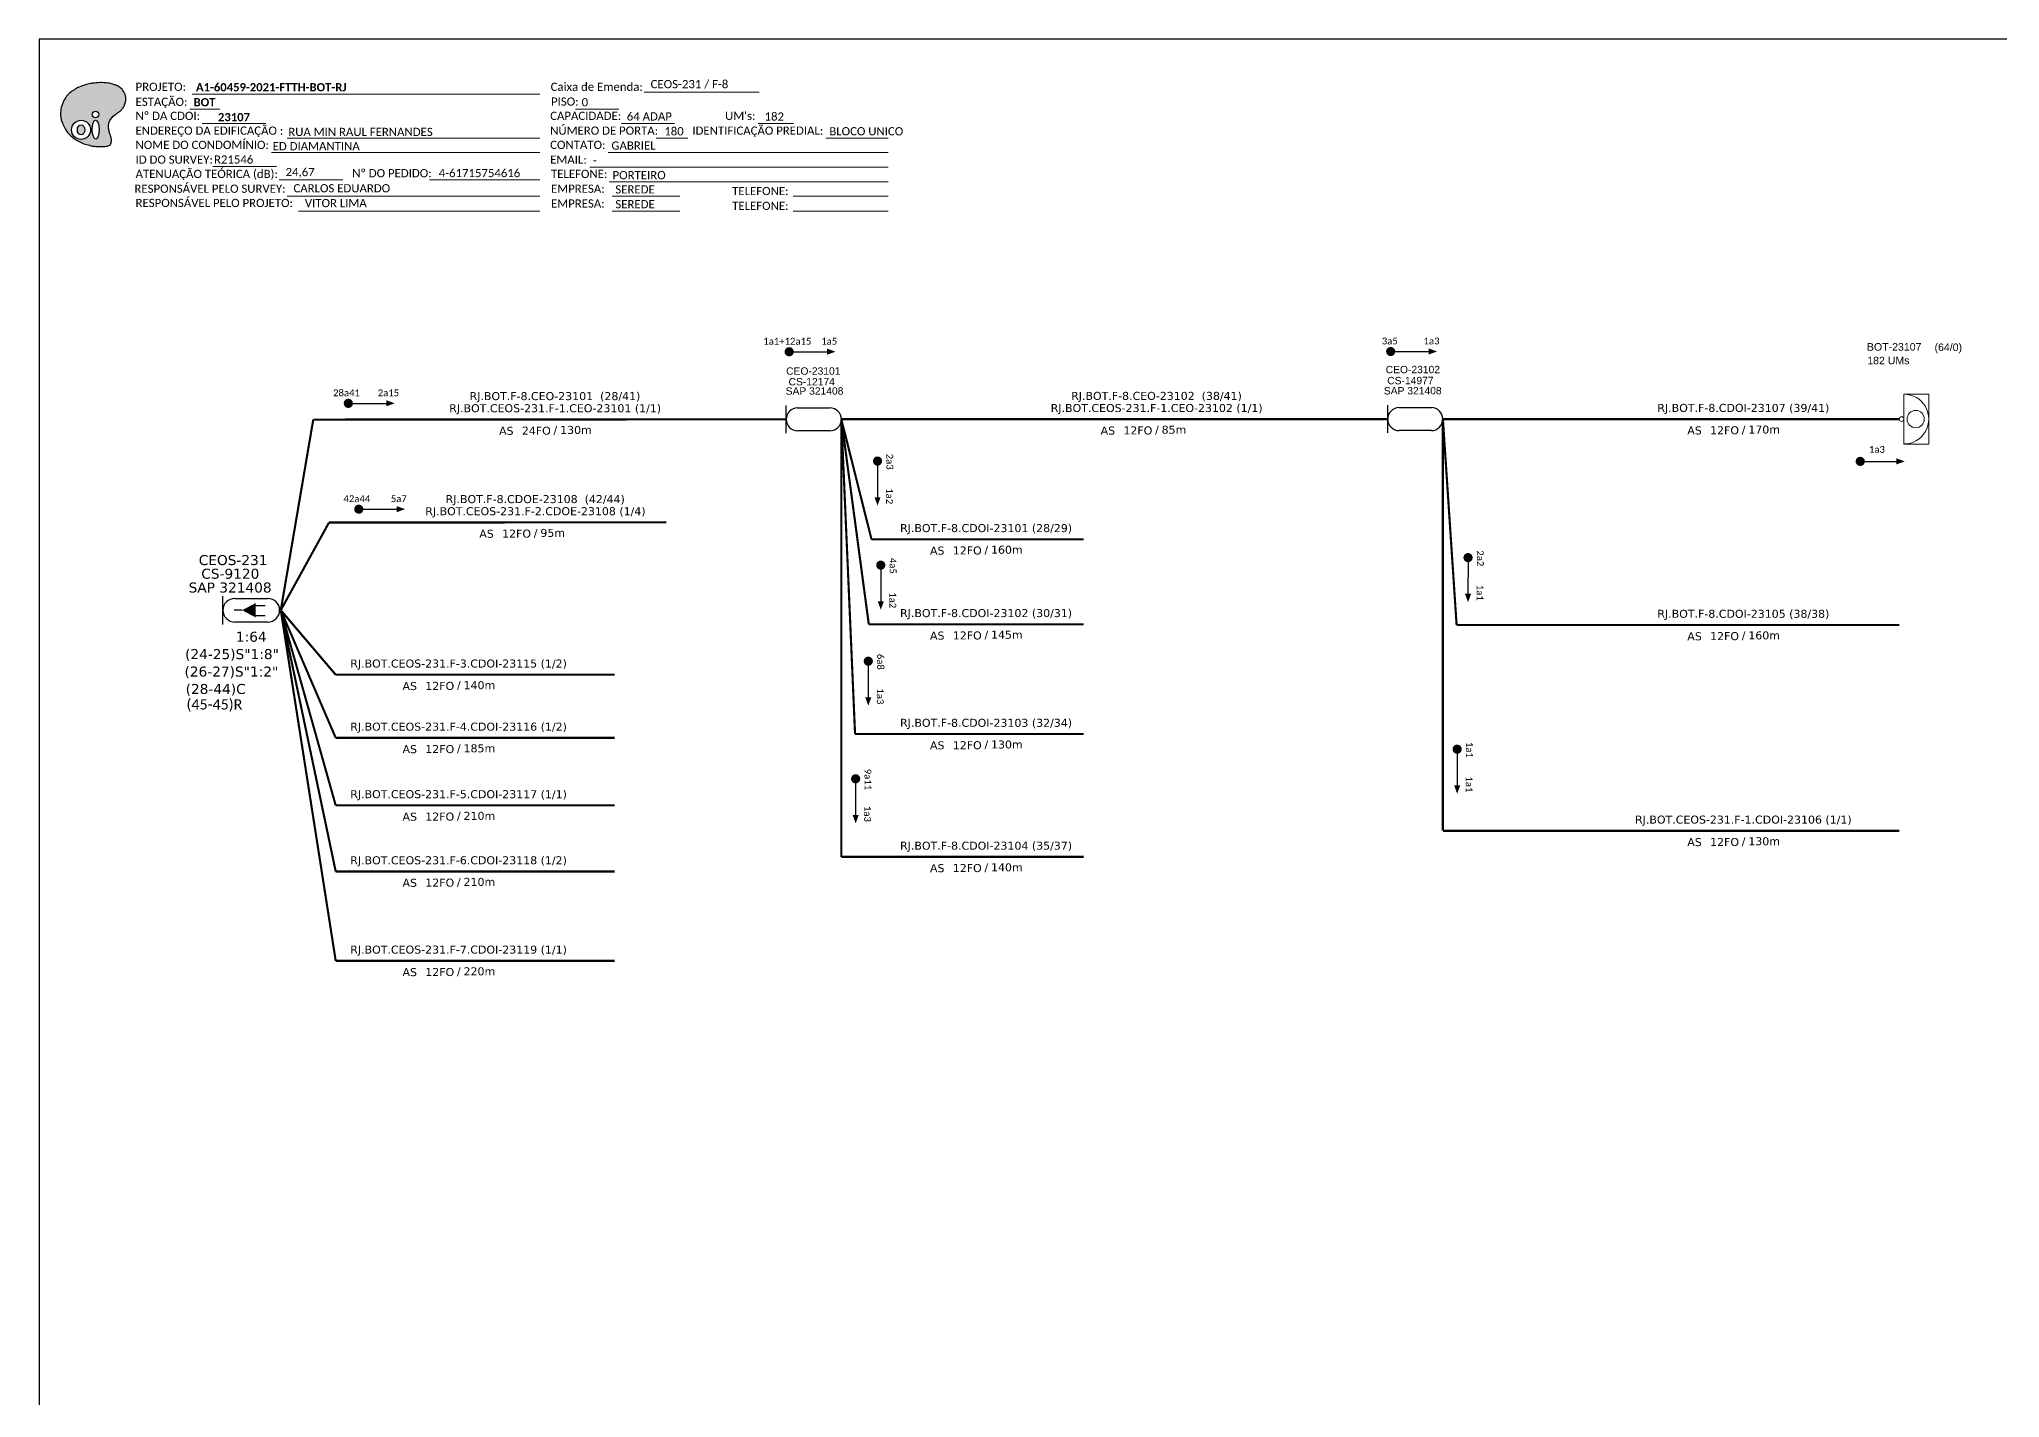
# Model space of a CAD drawing. Extents: x -89 to 1462, y 705 to 1544.
# Drawn here: x -89.3 to 339.3, y 1002 to 1299 of the extents above; entities that cross this region are included whole.
import ezdxf
from ezdxf.enums import TextEntityAlignment as Align

# ---------------------------------------------------------------- set-up
doc = ezdxf.new("R2010")
doc.units = 0
for name, color, linetype, lineweight in [("20.0-LEGENDA DOS CDO'S", 1, 'Continuous', 0), ('20.2-CDO_POSTE', 1, 'Continuous', 5), ('40.1-ETIQUETAS', 1, 'Continuous', 20)]:
    doc.layers.add(name, color=color, linetype=linetype, lineweight=lineweight)
for name, color, linetype in [('20.4-CEOS', 1, 'Continuous'), ('CAP a instalar', 1, 'Continuous'), ('SETA', 7, 'Continuous')]:
    doc.layers.add(name, color=color, linetype=linetype)
doc.styles.add('ARIAL', font='arial.ttf')
doc.styles.add('siredit', font='verdana.ttf')
doc.styles.get("Standard").update_dxf_attribs({"font": 'arial.ttf'})
doc.styles.add('WMF-Calibri0', font='calibri.ttf')
doc.styles.add('WMF-Calibri1', font='calibrib.ttf')
doc.linetypes.add('FENCELINE1', pattern='A,0.25,-0.1,[133,ltypeshp.shx,S=0.1,R=0,X=-0.1,Y=0],-0.1,1', length=1.45)

# ---------------------------------------------------------------- blocks, each defined once
blk = doc.blocks.new('OI')
h = blk.add_hatch(color=40)
edge = h.paths.add_edge_path()
edge.add_spline(control_points=[(4.35, -0.67), (3.92, -0.99), (3.26, -1.5), (2.81, -2.59), (2.9, -3.5), (3.06, -4.27), (3.31, -4.85), (3.37, -5.39), (3.4, -5.88), (3.2, -6.4), (2.54, -6.61), (1.65, -6.63), (0.55, -6.67), (-0.56, -6.42), (-1.61, -6.14), (-2.77, -5.61), (-3.92, -4.77), (-4.89, -3.7), (-5.34, -2.65), (-5.6, -1.94), (-5.85, -0.96), (-5.71, 0.47), (-5.1, 2.02), (-4.14, 3.02), (-3.3, 3.61), (-2.37, 4.16), (-1.36, 4.44), (-0.56, 4.7), (0.79, 4.85), (2.24, 4.97), (3.79, 4.57), (4.67, 4.21), (5.44, 3.65), (5.76, 2.99), (6.03, 2.21), (6.01, 1.46), (5.72, 0.64), (5.31, 0.08), (4.88, -0.38), (4.51, -0.55), (4.35, -0.67)], knot_values=[0, 0, 0, 0, 1.60434, 2.417191, 3.427595, 4.282808, 4.776746, 5.304182, 5.888771, 6.258406, 6.858137, 7.79129, 8.986195, 10.124242, 11.187857, 12.242908, 13.953784, 15.414161, 16.515391, 17.349188, 17.675853, 19.552021, 21.515531, 22.568638, 23.63245, 24.621084, 25.782718, 26.745347, 27.142653, 29.870543, 31.004649, 31.921532, 32.709589, 33.801391, 34.042471, 35.192333, 35.971461, 36.628871, 37.254359, 37.836911, 37.836911, 37.836911, 37.836911], degree=3, periodic=0)
h.paths.add_polyline_path([(1.13, -0.87, -1), (-0.04, -0.87, -1)], flags=16)
edge = h.paths.add_edge_path(flags=16)
edge.add_ellipse((0.56, -3.59), major_axis=(-0.02, 1.71), ratio=0.361305, start_angle=0, end_angle=360)
h.paths.add_polyline_path([(-0.36, -3.62, -1), (-3.8, -3.62, -1)], flags=16)
edge = h.paths.add_edge_path(flags=0)
edge.add_ellipse((-2.08, -3.62), major_axis=(0, 0.885), ratio=0.758294, start_angle=0, end_angle=360)
at = {"color": 40}
for centre, radius in [((-2.08, -3.62), 1.72), ((0.54, -0.87), 0.587)]:
    blk.add_circle(centre, radius, dxfattribs=at)
blk.add_ellipse((-2.08, -3.62), major_axis=(0, 0.885), ratio=0.758294, start_param=-3.141592653589792, end_param=3.141592653589792, dxfattribs=at)
blk.add_ellipse((0.56, -3.59), major_axis=(-0.02, 1.71), ratio=0.361305, dxfattribs=at)
at = {"color": 40, "start_tangent": (-0.800898, -0.598801), "end_tangent": (-0.800898, -0.598801)}
blk.add_spline([(4.35, -0.67), (3.2, -1.78), (2.9, -2.54), (2.92, -3.55), (3.12, -4.38), (3.28, -4.85), (3.37, -5.37), (3.35, -5.95), (3.2, -6.29), (2.66, -6.55), (1.73, -6.63), (0.54, -6.62), (-0.58, -6.41), (-1.6, -6.11), (-2.56, -5.67), (-3.95, -4.67), (-4.89, -3.56), (-5.37, -2.56), (-5.64, -1.78), (-5.72, -1.46), (-5.63, 0.42), (-4.84, 2.22), (-4.13, 2.99), (-3.27, 3.62), (-2.4, 4.09), (-1.3, 4.47), (-0.37, 4.72), (0.02, 4.77), (2.75, 4.8), (3.85, 4.53), (4.69, 4.16), (5.31, 3.68), (5.85, 2.73), (5.93, 2.5), (5.94, 1.35), (5.67, 0.62), (5.29, 0.08), (4.84, -0.36), (4.35, -0.67)], degree=3, dxfattribs=at)
blk = doc.blocks.new('CARIMBO')
at = {"color": 7, "lineweight": 0}
for points in [[(35.66, -16.79), (111.64, -16.79)], [(134.48, -16.3), (159.61, -16.3)], [(35.15, -20.06), (41.7, -20.06)], [(119.43, -20.02), (128.92, -20.02)], [(37.81, -23.14), (51.75, -23.14)], [(129.48, -23.14), (141.1, -23.14)], [(159.42, -23.14), (167.09, -23.14)], [(52.97, -29.48), (111.64, -29.48)], [(56.38, -26.37), (111.64, -26.37)], [(126.6, -29.48), (187.83, -29.48)], [(137.07, -26.37), (144.01, -26.37)], [(174.24, -26.37), (187.8, -26.37)], [(40.13, -32.55), (54.07, -32.55)], [(122.56, -32.72), (187.83, -32.72)], [(54.67, -35.52), (68.61, -35.52)], [(126.84, -35.96), (187.83, -35.96)], [(56.38, -39.07), (111.64, -39.07)], [(58.87, -42.31), (111.64, -42.31)], [(127.45, -39.07), (142.25, -39.07)], [(127.45, -42.31), (142.25, -42.31)], [(167.06, -39.07), (187.83, -39.07)], [(167.06, -42.31), (187.83, -42.31)]]:
    blk.add_lwpolyline(points, dxfattribs=at)
at = {"color": 7, "xscale": 1.213923925163967, "yscale": 1.213923925163967, "zscale": 1.213923925163967, "rotation": 0.1532896023949059}
blk.add_blockref('OI', (13.86, -20.16), dxfattribs=at)
at = {"color": 7, "lineweight": 0, "style": 'WMF-Calibri0'}
for s, height, p in [('PROJETO:', 1.793, (23.26, -16.04)), ('ESTAÇÃO:', 1.793, (23.26, -19.32)), ('Caixa de Emenda:', 1.7927, (114.02, -16.04)), ('Nº DA CDOI:', 1.7927, (23.26, -22.39)), ('CAPACIDADE:', 1.7927, (113.91, -22.39)), ('PISO:', 1.793, (114.09, -19.28)), ("UM's:", 1.793, (152.15, -22.39)), ('ENDEREÇO DA EDIFICAÇÃO :', 1.7927, (23.26, -25.63)), ('NÚMERO DE PORTA:', 1.7927, (113.91, -25.63)), ('IDENTIFICAÇÃO PREDIAL:', 1.7927, (144.99, -25.63)), ('NOME DO CONDOMÍNIO:', 1.7927, (23.26, -28.74)), ('CONTATO:', 1.793, (113.91, -28.74)), ('ATENUAÇÃO TEÓRICA (dB):', 1.7927, (23.26, -35.09)), ('ID DO SURVEY:', 1.7927, (23.26, -31.97)), ('EMAIL:', 1.793, (113.91, -31.97)), ('TELEFONE:', 1.793, (114.09, -35.09)), ('RESPONSÁVEL PELO SURVEY:', 1.7927, (23.02, -38.32)), ('EMPRESA:', 1.793, (114.09, -38.32)), ('TELEFONE:', 1.793, (153.7, -38.83)), ('RESPONSÁVEL PELO PROJETO:', 1.7927, (23.26, -41.44)), ('EMPRESA:', 1.793, (114.09, -41.56)), ('TELEFONE:', 1.793, (153.7, -42.06))]:
    blk.add_text(s, height=height, dxfattribs=at).set_placement(p)
at = {"color": 7, "lineweight": 0, "flags": 8}
for tag, p, style in [('PROJ', (36.46, -16.13), 'WMF-Calibri1'), ('CEOS-XX', (135.87, -15.46), 'WMF-Calibri0'), ('EST', (35.94, -19.41), 'WMF-Calibri1'), ('PISO_PTR', (120.78, -19.42), 'WMF-Calibri0'), ('CAPAC.', (130.66, -22.52), 'WMF-Calibri0'), ("UC'S", (160.78, -22.54), 'WMF-Calibri0'), ('LOGRADOURO', (56.65, -25.91), 'WMF-Calibri0'), ('N°', (138.85, -25.77), 'WMF-Calibri0'), ('N°PREDIO', (174.94, -25.77), 'WMF-Calibri0'), ('NOME_DO_COND.', (53.23, -29.02), 'WMF-Calibri0'), ('NOME_DO_CONTATO', (127.3, -28.89), 'WMF-Calibri0'), ('_ID_', (40.39, -31.94), 'WMF-Calibri0'), ('O_POTEN', (56.06, -34.68), 'WMF-Calibri0'), ('EMAIL', (123.26, -32.12), 'WMF-Calibri0'), ('TELEFONE', (127.55, -35.36), 'WMF-Calibri0'), ('RES_SURVEY', (57.78, -38.23), 'WMF-Calibri0'), ('EMP_RESP_SURVEY', (128.16, -38.47), 'WMF-Calibri0'), ('CONT_RESP_SURVEY', (167.76, -38.47), 'WMF-Calibri0'), ('RES_PROJ', (60.27, -41.47), 'WMF-Calibri0'), ('EMP_RESP_PROJ', (128.16, -41.71), 'WMF-Calibri0'), ('CONT_RESP_PROJ', (167.76, -41.71), 'WMF-Calibri0')]:
    blk.add_attdef(tag, p, '', height=1.79, dxfattribs=dict(at, style=style))
at = {"color": 7, "lineweight": 0, "style": 'WMF-Calibri1', "flags": 8}
blk.add_attdef("N° CDO'S", text='', height=1.79, dxfattribs=at).set_placement((44.78, -22.68), align=Align.CENTER)
blk = doc.blocks.new('CEOS_RP_CT_DRT')
at = {"layer": '20.4-CEOS', "color": 0}
for p, q in [((-4.54, 1.19), (-1.19, 1.19)), ((-1.19, -1.19), (-4.54, -1.19))]:
    blk.add_line(p, q, dxfattribs=at)
for points in [[(-5.73, -1.43), (-5.73, 1.44)], [(-3.79, 0), (-4.59, 0)], [(-2.47, 0.48), (-1.45, 0.48)], [(-2.47, -0.52), (-1.45, -0.52)]]:
    blk.add_lwpolyline(points, dxfattribs=at)
blk.add_lwpolyline([(-3.79, 0, 0, 1.47, 0), (-2.41, 0, 1.47, 1.47, 0)], format="xyseb", dxfattribs=at)
for centre, start, end in [((-4.54, 0), 90, 270), ((-1.19, 0), 270, 90)]:
    blk.add_arc(centre, 1.19, start, end, dxfattribs=at)
at = {"layer": '20.4-CEOS', "color": 7, "style": 'siredit'}
for tag, p in [('Nº_DA_CEOS', (-2.86, 5.6)), ('LOCAL', (-2.86, 4.24)), ('SAP', (-2.86, 2.78)), ('RACIO_SPLITAGEM', (-2.86, -1.88)), ('FIBRAS_SPLITTER', (-2.86, -3.58)), ('FIBRAS_TOP_C', (-2.86, -5.08)), ('RESERVA_FINAIS', (-2.86, -6.39))]:
    blk.add_attdef(tag, text='', height=1.01, dxfattribs=at).set_placement(p, align=Align.TOP_CENTER)
blk = doc.blocks.new('ETIQUETA_RS5F')
at = {"layer": '40.1-ETIQUETAS', "color": 0, "style": 'siredit'}
blk.add_text('/', height=1.5, dxfattribs=at).set_placement((1.58, -1.95), align=Align.MIDDLE_RIGHT)
for tag, p in [('ETIQUETA_R_PRIMARIA', (1.21, 4.1)), ('ETIQUETA_R_SECUNDARIA', (1.21, 2.1)), ('F_ATIVAS/F_MORTAS', (1.14, -4.24))]:
    blk.add_attdef(tag, text='', height=1.5, dxfattribs=at).set_placement(p, align=Align.MIDDLE_CENTER)
for tag, p in [('TIPO_CABO', (-6.58, -2.12)), ('CAP_CABO', (0.4, -2.09))]:
    blk.add_attdef(tag, text='', height=1.5, dxfattribs=at).set_placement(p, align=Align.MIDDLE_RIGHT)
blk.add_attdef('METROS', text='', height=1.5, dxfattribs=at).set_placement((2.14, -1.95), align=Align.MIDDLE_LEFT)
for tag, p in [('FUSÃO_1', (0.85, -8.39)), ('FUSÃO_2', (0.85, -10.6)), ('FUSÃO_3', (0.85, -12.93)), ('FUSÃO_4', (0.85, -15.14)), ('FUSÃO_5', (0.85, -17.16))]:
    blk.add_attdef(tag, text='', height=1.5, dxfattribs=at).set_placement(p, align=Align.CENTER)
blk = doc.blocks.new('CDOE-TEXTO PADRÃO')
at = {"layer": "20.0-LEGENDA DOS CDO'S", "color": 0, "style": 'ARIAL'}
for tag, p in [('CDO_N', (0.49, 7.39)), ('CORDOALHA', (0.5, 4.33)), ('SAP', (0.51, 1.67)), ('SPLITER_1', (0.59, -0.91)), ('SPLITER_2', (0.6, -3.55)), ('(XX-XX_F)S', (0.54, -8.29)), ('(XX-XX_L)S', (0.55, -10.83)), ('UMS', (0.55, -13.15))]:
    blk.add_attdef(tag, p, '', height=1.7, rotation=0.118, dxfattribs=at)
blk.add_attdef('FIBRAS_UTILIZADAS', text='', height=1.7, rotation=0.118, dxfattribs=at).set_placement((19.77, 7.43), align=Align.CENTER)

msp = doc.modelspace()

# ---------------------------------------------------------------- linework, layer by layer
msp.add_lwpolyline([(-89.32, 705.02), (749.25, 705.02), (749.25, 1299.02), (-89.32, 1299.02), (-89.32, 705.02)])
at = {"color": 7, "lineweight": 0}
msp.add_lwpolyline([(-4.01, 1268.26), (20.14, 1268.26)], dxfattribs=at)
at = {"color": 7, "const_width": 1}
for points in [[(74.15, 1230.7, 1), (75.15, 1230.7, 1)], [(-22.23, 1219.42, 1), (-21.23, 1219.42, 1)], [(93.97, 1207.3, 1), (93.97, 1206.3, 1)], [(-19.95, 1196.28, 1), (-18.95, 1196.28, 1)], [(94.68, 1184.55, 1), (94.68, 1183.55, 1)], [(91.95, 1163.55, 1), (91.95, 1162.55, 1)], [(89.19, 1137.84, 1), (89.18, 1136.84, 1)]]:
    msp.add_lwpolyline(points, format="xyb", close=True, dxfattribs=at)
at = {"const_width": 1}
for points in [[(205.67, 1230.75, 1), (206.67, 1230.75, 1)], [(308.33, 1206.73, 1), (309.33, 1206.73, 1)], [(223.08, 1186.19, 1), (223.08, 1185.19, 1)], [(220.7, 1144.31, 1), (220.7, 1143.31, 1)]]:
    msp.add_lwpolyline(points, format="xyb", close=True, dxfattribs=at)
at = {"layer": '20.4-CEOS', "color": 7}
for p, q in [((73.99, 1212.89), (73.99, 1218.95)), ((76.5, 1218.43), (83.55, 1218.43)), ((83.55, 1213.41), (76.5, 1213.41))]:
    msp.add_line(p, q, dxfattribs=at)
at = {"layer": '20.4-CEOS', "color": 5}
for p, q in [((205.51, 1212.94), (205.51, 1219)), ((208.02, 1218.48), (215.06, 1218.48)), ((215.06, 1213.46), (208.02, 1213.46))]:
    msp.add_line(p, q, dxfattribs=at)
at = {"layer": '20.4-CEOS', "color": 7}
for centre, start, end in [((76.5, 1215.92), 90, 270), ((83.55, 1215.92), 270, 90)]:
    msp.add_arc(centre, 2.51, start, end, dxfattribs=at)
at = {"layer": '20.4-CEOS', "color": 5}
for centre, start, end in [((208.02, 1215.97), 90, 270), ((215.06, 1215.97), 270, 90)]:
    msp.add_arc(centre, 2.51, start, end, dxfattribs=at)
at = {"layer": '40.1-ETIQUETAS'}
msp.add_lwpolyline([(318.38, 1221.42), (323.82, 1221.42), (323.82, 1210.52), (318.38, 1210.52)], close=True, dxfattribs=at)
for centre, major_axis, start_param, end_param in [((318.38, 1215.98), (-3.85, 3.85), 2.356194, 5.497787), ((320.96, 1215.98), (1.33, 1.33), 3.926991, 10.210176), ((317.87, 1215.98), (-0.356, 0.356), 2.356194490191767, 8.639379797371353)]:
    msp.add_ellipse(centre, major_axis=major_axis, ratio=1, start_param=start_param, end_param=end_param, dxfattribs=at)
at = {"layer": 'CAP a instalar', "color": 7, "linetype": 'FENCELINE1', "ltscale": 7, "const_width": 0.467}
for points in [[(-36.5, 1174.2), (-36.5, 1174.2), (-29.4, 1215.87)], [(-29.4, 1215.87), (73.99, 1215.92)], [(86.06, 1215.97), (205.51, 1215.97)], [(86.06, 1215.92), (86.06, 1120.27)], [(86.06, 1215.92), (89.06, 1147.13)], [(86.06, 1215.92), (92.06, 1171.12)], [(86.06, 1215.92), (92.65, 1189.7)], [(217.58, 1215.97), (220.58, 1170.97)], [(-25.96, 1193.36), (-36.5, 1174.2)], [(-25.96, 1193.36), (47.79, 1193.41)], [(92.65, 1189.7), (139.06, 1189.7)], [(-24.49, 1160.09), (-36.5, 1174.2)], [(92.06, 1171.12), (139.06, 1171.12)], [(220.58, 1170.97), (317.37, 1170.97)], [(89.06, 1147.13), (139.06, 1147.13)], [(86.06, 1120.27), (139.06, 1120.27)]]:
    msp.add_lwpolyline(points, dxfattribs=at)
at = {"layer": 'CAP a instalar', "linetype": 'FENCELINE1', "ltscale": 7, "const_width": 0.467}
msp.add_lwpolyline([(217.58, 1215.97), (317.37, 1215.97)], dxfattribs=at)
at = {"layer": 'CAP a instalar', "color": 251, "linetype": 'FENCELINE1', "ltscale": 7, "true_color": 0x636466, "const_width": 0.467}
for points in [[(217.58, 1215.97), (217.58, 1125.97)], [(-24.49, 1097.55), (-36.5, 1174.2)], [(-36.5, 1174.2), (-24.49, 1117.08)], [(-24.49, 1131.52), (-36.5, 1174.2)], [(-36.5, 1174.2), (-36.5, 1174.2), (-24.49, 1146.29)], [(-24.49, 1160.09), (36.47, 1160.09)], [(-24.49, 1146.29), (36.47, 1146.29)], [(-24.49, 1131.52), (36.47, 1131.52)], [(217.58, 1125.97), (317.37, 1125.97)], [(-24.49, 1117.08), (36.47, 1117.08)], [(-24.49, 1097.55), (36.47, 1097.55)]]:
    msp.add_lwpolyline(points, dxfattribs=at)
at = {"layer": 'SETA', "color": 7}
for points in [[(75.03, 1230.7), (83.63, 1230.7)], [(-21.35, 1219.42), (-12.75, 1219.42)], [(93.97, 1206.8), (93.96, 1198.2)], [(-19.07, 1196.27), (-10.48, 1196.27)], [(94.68, 1184.05), (94.67, 1175.45)], [(91.95, 1163.05), (91.94, 1154.46)], [(89.19, 1137.34), (89.18, 1128.75)]]:
    msp.add_lwpolyline(points, dxfattribs=at)
at = {"layer": 'SETA'}
for points in [[(206.55, 1230.75), (215.15, 1230.75)], [(308.83, 1206.73), (317.42, 1206.73)], [(223.08, 1185.69), (223.07, 1177.09)], [(220.7, 1143.81), (220.69, 1135.21)]]:
    msp.add_lwpolyline(points, dxfattribs=at)
at = {"layer": 'SETA', "color": 7}
for points in [[(82.94, 1231.38), (84.77, 1230.71), (82.94, 1230.04)], [(-13.44, 1220.1), (-11.61, 1219.43), (-13.44, 1218.76)], [(-11.17, 1196.95), (-9.33, 1196.29), (-11.17, 1195.62)], [(94.64, 1198.89), (93.97, 1197.06), (93.31, 1198.89)], [(95.35, 1176.14), (94.68, 1174.31), (94.02, 1176.15)], [(92.62, 1155.15), (91.95, 1153.32), (91.29, 1155.15)], [(89.86, 1129.44), (89.19, 1127.6), (88.52, 1129.44)]]:
    msp.add_solid(points, dxfattribs=at)
at = {"layer": 'SETA'}
for points in [[(214.46, 1231.43), (216.29, 1230.76), (214.46, 1230.09)], [(316.73, 1207.41), (318.57, 1206.74), (316.73, 1206.07)], [(223.75, 1177.78), (223.08, 1175.95), (222.42, 1177.78)], [(221.37, 1135.9), (220.71, 1134.07), (220.04, 1135.9)]]:
    msp.add_solid(points, dxfattribs=at)

# ---------------------------------------------------------------- block references
ref = msp.add_blockref('CARIMBO', (-91.51, 1303.77))
ref.add_attrib('PROJ', 'A1-60459-2021-FTTH-BOT-RJ', (-55.05, 1287.63), dxfattribs={"color": 7, "lineweight": 0, "height": 1.7927, "style": 'WMF-Calibri1'})
ref.add_attrib('EST', 'BOT', (-55.57, 1284.35), dxfattribs={"color": 7, "lineweight": 0, "height": 1.793, "style": 'WMF-Calibri1'})
ref.add_attrib("N° CDO'S", '23107', dxfattribs={"color": 7, "lineweight": 0, "height": 1.793, "style": 'WMF-Calibri1'}).set_placement((-46.73, 1281.09), align=Align.CENTER)
ref.add_attrib('LOGRADOURO', 'RUA MIN RAUL FERNANDES', (-34.86, 1277.86), dxfattribs={"color": 7, "lineweight": 0, "height": 1.7927, "style": 'WMF-Calibri0'})
ref.add_attrib('NOME_DO_COND.', 'ED DIAMANTINA', (-38.28, 1274.74), dxfattribs={"color": 7, "lineweight": 0, "height": 1.7927, "style": 'WMF-Calibri0'})
ref.add_attrib('_ID_', 'R21546', (-51.11, 1271.83), dxfattribs={"color": 7, "lineweight": 0, "height": 1.793, "style": 'WMF-Calibri0'})
ref.add_attrib('O_POTEN', '24,67', (-35.45, 1269.09), dxfattribs={"color": 7, "lineweight": 0, "height": 1.793, "style": 'WMF-Calibri0'})
ref.add_attrib('RES_SURVEY', 'CARLOS EDUARDO', (-33.73, 1265.54), dxfattribs={"color": 7, "lineweight": 0, "height": 1.7927, "style": 'WMF-Calibri0'})
ref.add_attrib('RES_PROJ', 'VITOR LIMA', (-31.24, 1262.3), dxfattribs={"color": 7, "lineweight": 0, "height": 1.793, "style": 'WMF-Calibri0'})
ref.add_attrib('CEOS-XX', 'CEOS-231 / F-8', (44.36, 1288.31), dxfattribs={"color": 7, "lineweight": 0, "height": 1.7927, "style": 'WMF-Calibri0'})
ref.add_attrib('CAPAC.', '64 ADAP', (39.15, 1281.25), dxfattribs={"color": 7, "lineweight": 0, "height": 1.793, "style": 'WMF-Calibri0'})
ref.add_attrib("UC'S", '182', (69.27, 1281.23), dxfattribs={"color": 7, "lineweight": 0, "height": 1.793, "style": 'WMF-Calibri0'})
ref.add_attrib('PISO_PTR', '0', (29.28, 1284.34), dxfattribs={"color": 7, "lineweight": 0, "height": 1.79, "style": 'WMF-Calibri0'})
ref.add_attrib('N°', '180', (47.34, 1278), dxfattribs={"color": 7, "lineweight": 0, "height": 1.793, "style": 'WMF-Calibri0'})
ref.add_attrib('N°PREDIO', 'BLOCO UNICO', (83.43, 1278), dxfattribs={"color": 7, "lineweight": 0, "height": 1.7927, "style": 'WMF-Calibri0'})
ref.add_attrib('NOME_DO_CONTATO', 'GABRIEL', (35.79, 1274.88), dxfattribs={"color": 7, "lineweight": 0, "height": 1.793, "style": 'WMF-Calibri0'})
ref.add_attrib('EMAIL', '-', (31.75, 1271.65), dxfattribs={"color": 7, "lineweight": 0, "height": 1.79, "style": 'WMF-Calibri0'})
ref.add_attrib('TELEFONE', 'PORTEIRO', (36.04, 1268.41), dxfattribs={"color": 7, "lineweight": 0, "height": 1.793, "style": 'WMF-Calibri0'})
ref.add_attrib('EMP_RESP_SURVEY', 'SEREDE', (36.65, 1265.3), dxfattribs={"color": 7, "lineweight": 0, "height": 1.793, "style": 'WMF-Calibri0'})
ref.add_attrib('EMP_RESP_PROJ', 'SEREDE', (36.65, 1262.06), dxfattribs={"color": 7, "lineweight": 0, "height": 1.793, "style": 'WMF-Calibri0'})
at = {"layer": '20.2-CDO_POSTE', "color": 7}
ref = msp.add_blockref('CDOE-TEXTO PADRÃO', (75.71, 1218.6), dxfattribs=dict(at, xscale=0.947556147652673, yscale=0.947556147652673, zscale=0.947556147652673))
ref.add_attrib('CDO_N', 'CS-12174', (74.52, 1223.34), dxfattribs={"layer": "20.0-LEGENDA DOS CDO'S", "color": 0, "height": 1.611, "rotation": 0.118, "style": 'ARIAL'})
ref.add_attrib('SAP', 'CEO-23101', (73.99, 1225.67), dxfattribs={"layer": "20.0-LEGENDA DOS CDO'S", "color": 0, "height": 1.611, "rotation": 0.118, "style": 'ARIAL'})
at = {"layer": '20.2-CDO_POSTE', "color": 5}
ref = msp.add_blockref('CDOE-TEXTO PADRÃO', (206.5, 1218.65), dxfattribs=dict(at, xscale=0.947556147652673, yscale=0.947556147652673, zscale=0.947556147652673))
ref.add_attrib('CDO_N', 'CS-14977', (205.41, 1223.59), dxfattribs={"layer": "20.0-LEGENDA DOS CDO'S", "color": 0, "height": 1.611, "rotation": 0.118, "style": 'ARIAL'})
ref.add_attrib('SAP', 'CEO-23102', (205.07, 1225.99), dxfattribs={"layer": "20.0-LEGENDA DOS CDO'S", "color": 0, "height": 1.611, "rotation": 0.118, "style": 'ARIAL'})
at = {"layer": '20.2-CDO_POSTE', "color": 7}
ref = msp.add_blockref('CDOE-TEXTO PADRÃO', (73.77, 1216.57), dxfattribs=dict(at, xscale=0.947556147652673, yscale=0.947556147652673, zscale=0.947556147652673))
ref.add_attrib('CDO_N', 'SAP 321408', (73.88, 1221.31), dxfattribs={"layer": "20.0-LEGENDA DOS CDO'S", "color": 0, "height": 1.611, "rotation": 0.118, "style": 'ARIAL'})
at = {"layer": '20.2-CDO_POSTE', "color": 5}
ref = msp.add_blockref('CDOE-TEXTO PADRÃO', (204.56, 1216.62), dxfattribs=dict(at, xscale=0.947556147652673, yscale=0.947556147652673, zscale=0.947556147652673))
ref.add_attrib('CDO_N', 'SAP 321408', (204.67, 1221.36), dxfattribs={"layer": "20.0-LEGENDA DOS CDO'S", "color": 0, "height": 1.611, "rotation": 0.118, "style": 'ARIAL'})
at = {"layer": '20.4-CEOS', "color": 7}
ref = msp.add_blockref('CEOS_RP_CT_DRT', (-36.76, 1174.19), dxfattribs=dict(at, xscale=2.161665797233581, yscale=2.161665797233581, zscale=2.161665797233581))
ref.add_attrib('Nº_DA_CEOS', 'CEOS-231', dxfattribs={"color": 7, "height": 2.183, "style": 'siredit'}).set_placement((-46.92, 1186.25), align=Align.TOP_CENTER)
ref.add_attrib('LOCAL', 'CS-9120', dxfattribs={"color": 7, "height": 2.183, "style": 'siredit'}).set_placement((-47.54, 1183.27), align=Align.TOP_CENTER)
ref.add_attrib('SAP', 'SAP 321408', dxfattribs={"color": 7, "height": 2.183, "style": 'siredit'}).set_placement((-47.58, 1180.25), align=Align.TOP_CENTER)
ref.add_attrib('RACIO_SPLITAGEM', '1:64', dxfattribs={"color": 7, "height": 2.183, "style": 'siredit'}).set_placement((-42.95, 1169.49), align=Align.TOP_CENTER)
ref.add_attrib('FIBRAS_SPLITTER', '(24-25)S"1:8"', dxfattribs={"color": 7, "height": 2.1826, "style": 'siredit'}).set_placement((-47.17, 1165.69), align=Align.TOP_CENTER)
ref.add_attrib('FIBRAS_TOP_C', '(26-27)S"1:2"', dxfattribs={"color": 7, "height": 2.1826, "style": 'siredit'}).set_placement((-47.3, 1161.88), align=Align.TOP_CENTER)
ref.add_attrib('RESERVA_FINAIS', '(28-44)C', dxfattribs={"color": 7, "height": 2.183, "style": 'siredit'}).set_placement((-50.74, 1158.07), align=Align.TOP_CENTER)
at = {"layer": '40.1-ETIQUETAS'}
ref = msp.add_blockref('CDOE-TEXTO PADRÃO', (317.39, 1219.86), dxfattribs=dict(at, xscale=0.9720000028610228, yscale=0.9720000028610228, zscale=0.9720000028610228))
ref.add_attrib('CDO_N', 'BOT-23107', (310.29, 1230.93), dxfattribs={"layer": "20.0-LEGENDA DOS CDO'S", "color": 0, "height": 1.652, "rotation": 0.118, "style": 'ARIAL'})
ref.add_attrib('CORDOALHA', '182 UMs', (310.36, 1227.95), dxfattribs={"layer": "20.0-LEGENDA DOS CDO'S", "color": 0, "height": 1.652, "rotation": 0.118, "style": 'ARIAL'})
ref.add_attrib('FIBRAS_UTILIZADAS', '       (64/0)', dxfattribs={"layer": "20.0-LEGENDA DOS CDO'S", "color": 0, "height": 1.6523, "rotation": 0.118, "style": 'ARIAL'}).set_placement((325.84, 1230.85), align=Align.CENTER)
at = {"layer": '40.1-ETIQUETAS', "color": 7}
ref = msp.add_blockref('ETIQUETA_RS5F', (22.1, 1215.89), dxfattribs=dict(at, xscale=1.16639998499977, yscale=1.16639998499977, zscale=1.16639998499977))
ref.add_attrib('ETIQUETA_R_PRIMARIA', 'RJ.BOT.F-8.CEO-23101  (28/41)', dxfattribs={"color": 0, "height": 1.7496, "style": 'siredit'}).set_placement((23.44, 1221), align=Align.MIDDLE_CENTER)
ref.add_attrib('ETIQUETA_R_SECUNDARIA', 'RJ.BOT.CEOS-231.F-1.CEO-23101 (1/1)', dxfattribs={"color": 0, "height": 1.7496, "style": 'siredit'}).set_placement((23.48, 1218.35), align=Align.MIDDLE_CENTER)
ref.add_attrib('TIPO_CABO', 'AS', dxfattribs={"color": 0, "height": 1.75, "style": 'siredit'}).set_placement((14.39, 1213.42), align=Align.MIDDLE_RIGHT)
ref.add_attrib('CAP_CABO', '24FO', dxfattribs={"color": 0, "height": 1.75, "style": 'siredit'}).set_placement((22.53, 1213.45), align=Align.MIDDLE_RIGHT)
ref.add_attrib('METROS', '130m', dxfattribs={"color": 0, "height": 1.75, "style": 'siredit'}).set_placement((24.57, 1213.61), align=Align.MIDDLE_LEFT)
ref = msp.add_blockref('ETIQUETA_RS5F', (153.62, 1215.94), dxfattribs=dict(at, xscale=1.16639998499977, yscale=1.16639998499977, zscale=1.16639998499977))
ref.add_attrib('ETIQUETA_R_PRIMARIA', 'RJ.BOT.F-8.CEO-23102  (38/41)', dxfattribs={"color": 0, "height": 1.7496, "style": 'siredit'}).set_placement((154.96, 1221.05), align=Align.MIDDLE_CENTER)
ref.add_attrib('ETIQUETA_R_SECUNDARIA', 'RJ.BOT.CEOS-231.F-1.CEO-23102 (1/1)', dxfattribs={"color": 0, "height": 1.7496, "style": 'siredit'}).set_placement((155, 1218.4), align=Align.MIDDLE_CENTER)
ref.add_attrib('TIPO_CABO', 'AS', dxfattribs={"color": 0, "height": 1.75, "style": 'siredit'}).set_placement((145.91, 1213.47), align=Align.MIDDLE_RIGHT)
ref.add_attrib('CAP_CABO', '12FO', dxfattribs={"color": 0, "height": 1.75, "style": 'siredit'}).set_placement((154.05, 1213.5), align=Align.MIDDLE_RIGHT)
ref.add_attrib('METROS', '85m', dxfattribs={"color": 0, "height": 1.75, "style": 'siredit'}).set_placement((156.09, 1213.66), align=Align.MIDDLE_LEFT)
at = {"layer": '40.1-ETIQUETAS'}
ref = msp.add_blockref('ETIQUETA_RS5F', (281.89, 1215.97), dxfattribs=dict(at, xscale=1.16639998499977, yscale=1.16639998499977, zscale=1.16639998499977))
ref.add_attrib('ETIQUETA_R_SECUNDARIA', 'RJ.BOT.F-8.CDOI-23107 (39/41)', dxfattribs={"color": 0, "height": 1.7496, "style": 'siredit'}).set_placement((283.27, 1218.42), align=Align.MIDDLE_CENTER)
ref.add_attrib('TIPO_CABO', 'AS', dxfattribs={"color": 0, "height": 1.75, "style": 'siredit'}).set_placement((274.18, 1213.5), align=Align.MIDDLE_RIGHT)
ref.add_attrib('CAP_CABO', '12FO', dxfattribs={"color": 0, "height": 1.75, "style": 'siredit'}).set_placement((282.32, 1213.53), align=Align.MIDDLE_RIGHT)
ref.add_attrib('METROS', '170m', dxfattribs={"color": 0, "height": 1.75, "style": 'siredit'}).set_placement((284.36, 1213.69), align=Align.MIDDLE_LEFT)
at = {"layer": '40.1-ETIQUETAS', "color": 7}
ref = msp.add_blockref('ETIQUETA_RS5F', (17.79, 1193.38), dxfattribs=dict(at, xscale=1.16639998499977, yscale=1.16639998499977, zscale=1.16639998499977))
ref.add_attrib('ETIQUETA_R_PRIMARIA', 'RJ.BOT.F-8.CDOE-23108  (42/44)', dxfattribs={"color": 0, "height": 1.7496, "style": 'siredit'}).set_placement((19.13, 1198.49), align=Align.MIDDLE_CENTER)
ref.add_attrib('ETIQUETA_R_SECUNDARIA', 'RJ.BOT.CEOS-231.F-2.CDOE-23108 (1/4)', dxfattribs={"color": 0, "height": 1.7496, "style": 'siredit'}).set_placement((19.17, 1195.84), align=Align.MIDDLE_CENTER)
ref.add_attrib('TIPO_CABO', 'AS', dxfattribs={"color": 0, "height": 1.75, "style": 'siredit'}).set_placement((10.07, 1190.91), align=Align.MIDDLE_RIGHT)
ref.add_attrib('CAP_CABO', '12FO', dxfattribs={"color": 0, "height": 1.75, "style": 'siredit'}).set_placement((18.21, 1190.94), align=Align.MIDDLE_RIGHT)
ref.add_attrib('METROS', '95m', dxfattribs={"color": 0, "height": 1.75, "style": 'siredit'}).set_placement((20.25, 1191.1), align=Align.MIDDLE_LEFT)
ref = msp.add_blockref('ETIQUETA_RS5F', (116.32, 1189.7), dxfattribs=dict(at, xscale=1.16639998499977, yscale=1.16639998499977, zscale=1.16639998499977))
ref.add_attrib('ETIQUETA_R_SECUNDARIA', 'RJ.BOT.F-8.CDOI-23101 (28/29)', dxfattribs={"color": 0, "height": 1.7496, "style": 'siredit'}).set_placement((117.7, 1192.15), align=Align.MIDDLE_CENTER)
ref.add_attrib('TIPO_CABO', 'AS', dxfattribs={"color": 0, "height": 1.75, "style": 'siredit'}).set_placement((108.6, 1187.23), align=Align.MIDDLE_RIGHT)
ref.add_attrib('CAP_CABO', '12FO', dxfattribs={"color": 0, "height": 1.75, "style": 'siredit'}).set_placement((116.75, 1187.26), align=Align.MIDDLE_RIGHT)
ref.add_attrib('METROS', '160m', dxfattribs={"color": 0, "height": 1.75, "style": 'siredit'}).set_placement((118.78, 1187.42), align=Align.MIDDLE_LEFT)
ref = msp.add_blockref('ETIQUETA_RS5F', (116.32, 1171.12), dxfattribs=dict(at, xscale=1.16639998499977, yscale=1.16639998499977, zscale=1.16639998499977))
ref.add_attrib('ETIQUETA_R_SECUNDARIA', 'RJ.BOT.F-8.CDOI-23102 (30/31)', dxfattribs={"color": 0, "height": 1.7496, "style": 'siredit'}).set_placement((117.7, 1173.57), align=Align.MIDDLE_CENTER)
ref.add_attrib('TIPO_CABO', 'AS', dxfattribs={"color": 0, "height": 1.75, "style": 'siredit'}).set_placement((108.6, 1168.65), align=Align.MIDDLE_RIGHT)
ref.add_attrib('CAP_CABO', '12FO', dxfattribs={"color": 0, "height": 1.75, "style": 'siredit'}).set_placement((116.75, 1168.68), align=Align.MIDDLE_RIGHT)
ref.add_attrib('METROS', '145m', dxfattribs={"color": 0, "height": 1.75, "style": 'siredit'}).set_placement((118.78, 1168.84), align=Align.MIDDLE_LEFT)
ref = msp.add_blockref('ETIQUETA_RS5F', (281.89, 1170.97), dxfattribs=dict(at, xscale=1.16639998499977, yscale=1.16639998499977, zscale=1.16639998499977))
ref.add_attrib('ETIQUETA_R_SECUNDARIA', 'RJ.BOT.F-8.CDOI-23105 (38/38)', dxfattribs={"color": 0, "height": 1.7496, "style": 'siredit'}).set_placement((283.27, 1173.42), align=Align.MIDDLE_CENTER)
ref.add_attrib('TIPO_CABO', 'AS', dxfattribs={"color": 0, "height": 1.75, "style": 'siredit'}).set_placement((274.18, 1168.5), align=Align.MIDDLE_RIGHT)
ref.add_attrib('CAP_CABO', '12FO', dxfattribs={"color": 0, "height": 1.75, "style": 'siredit'}).set_placement((282.32, 1168.53), align=Align.MIDDLE_RIGHT)
ref.add_attrib('METROS', '160m', dxfattribs={"color": 0, "height": 1.75, "style": 'siredit'}).set_placement((284.36, 1168.69), align=Align.MIDDLE_LEFT)
ref = msp.add_blockref('ETIQUETA_RS5F', (116.32, 1147.13), dxfattribs=dict(at, xscale=1.16639998499977, yscale=1.16639998499977, zscale=1.16639998499977))
ref.add_attrib('ETIQUETA_R_SECUNDARIA', 'RJ.BOT.F-8.CDOI-23103 (32/34)', dxfattribs={"color": 0, "height": 1.7496, "style": 'siredit'}).set_placement((117.7, 1149.58), align=Align.MIDDLE_CENTER)
ref.add_attrib('TIPO_CABO', 'AS', dxfattribs={"color": 0, "height": 1.75, "style": 'siredit'}).set_placement((108.6, 1144.66), align=Align.MIDDLE_RIGHT)
ref.add_attrib('CAP_CABO', '12FO', dxfattribs={"color": 0, "height": 1.75, "style": 'siredit'}).set_placement((116.75, 1144.68), align=Align.MIDDLE_RIGHT)
ref.add_attrib('METROS', '130m', dxfattribs={"color": 0, "height": 1.75, "style": 'siredit'}).set_placement((118.78, 1144.85), align=Align.MIDDLE_LEFT)
ref = msp.add_blockref('ETIQUETA_RS5F', (116.32, 1120.27), dxfattribs=dict(at, xscale=1.16639998499977, yscale=1.16639998499977, zscale=1.16639998499977))
ref.add_attrib('ETIQUETA_R_SECUNDARIA', 'RJ.BOT.F-8.CDOI-23104 (35/37)', dxfattribs={"color": 0, "height": 1.7496, "style": 'siredit'}).set_placement((117.7, 1122.72), align=Align.MIDDLE_CENTER)
ref.add_attrib('TIPO_CABO', 'AS', dxfattribs={"color": 0, "height": 1.75, "style": 'siredit'}).set_placement((108.6, 1117.8), align=Align.MIDDLE_RIGHT)
ref.add_attrib('CAP_CABO', '12FO', dxfattribs={"color": 0, "height": 1.75, "style": 'siredit'}).set_placement((116.75, 1117.83), align=Align.MIDDLE_RIGHT)
ref.add_attrib('METROS', '140m', dxfattribs={"color": 0, "height": 1.75, "style": 'siredit'}).set_placement((118.78, 1117.99), align=Align.MIDDLE_LEFT)
at = {"layer": 'CAP a instalar', "color": 252, "linetype": 'FENCELINE1', "ltscale": 5, "true_color": 0x939598}
ref = msp.add_blockref('ETIQUETA_RS5F', (0.99, 1160.09), dxfattribs=dict(at, xscale=1.16639998499977, yscale=1.16639998499977, zscale=1.16639998499977))
ref.add_attrib('ETIQUETA_R_SECUNDARIA', 'RJ.BOT.CEOS-231.F-3.CDOI-23115 (1/2)', dxfattribs={"layer": '40.1-ETIQUETAS', "color": 0, "height": 1.7496, "style": 'siredit'}).set_placement((2.37, 1162.54), align=Align.MIDDLE_CENTER)
ref.add_attrib('TIPO_CABO', 'AS', dxfattribs={"layer": '40.1-ETIQUETAS', "color": 0, "height": 1.75, "style": 'siredit'}).set_placement((-6.72, 1157.62), align=Align.MIDDLE_RIGHT)
ref.add_attrib('CAP_CABO', '12FO', dxfattribs={"layer": '40.1-ETIQUETAS', "color": 0, "height": 1.75, "style": 'siredit'}).set_placement((1.42, 1157.65), align=Align.MIDDLE_RIGHT)
ref.add_attrib('METROS', '140m', dxfattribs={"layer": '40.1-ETIQUETAS', "color": 0, "height": 1.75, "style": 'siredit'}).set_placement((3.46, 1157.81), align=Align.MIDDLE_LEFT)
ref = msp.add_blockref('ETIQUETA_RS5F', (0.99, 1146.28), dxfattribs=dict(at, xscale=1.16639998499977, yscale=1.16639998499977, zscale=1.16639998499977))
ref.add_attrib('ETIQUETA_R_SECUNDARIA', 'RJ.BOT.CEOS-231.F-4.CDOI-23116 (1/2)', dxfattribs={"layer": '40.1-ETIQUETAS', "color": 0, "height": 1.7496, "style": 'siredit'}).set_placement((2.37, 1148.74), align=Align.MIDDLE_CENTER)
ref.add_attrib('TIPO_CABO', 'AS', dxfattribs={"layer": '40.1-ETIQUETAS', "color": 0, "height": 1.75, "style": 'siredit'}).set_placement((-6.72, 1143.82), align=Align.MIDDLE_RIGHT)
ref.add_attrib('CAP_CABO', '12FO', dxfattribs={"layer": '40.1-ETIQUETAS', "color": 0, "height": 1.75, "style": 'siredit'}).set_placement((1.42, 1143.84), align=Align.MIDDLE_RIGHT)
ref.add_attrib('METROS', '185m', dxfattribs={"layer": '40.1-ETIQUETAS', "color": 0, "height": 1.75, "style": 'siredit'}).set_placement((3.46, 1144), align=Align.MIDDLE_LEFT)
ref = msp.add_blockref('ETIQUETA_RS5F', (0.99, 1131.52), dxfattribs=dict(at, xscale=1.16639998499977, yscale=1.16639998499977, zscale=1.16639998499977))
ref.add_attrib('ETIQUETA_R_SECUNDARIA', 'RJ.BOT.CEOS-231.F-5.CDOI-23117 (1/1)', dxfattribs={"layer": '40.1-ETIQUETAS', "color": 0, "height": 1.7496, "style": 'siredit'}).set_placement((2.37, 1133.98), align=Align.MIDDLE_CENTER)
ref.add_attrib('TIPO_CABO', 'AS', dxfattribs={"layer": '40.1-ETIQUETAS', "color": 0, "height": 1.75, "style": 'siredit'}).set_placement((-6.72, 1129.06), align=Align.MIDDLE_RIGHT)
ref.add_attrib('CAP_CABO', '12FO', dxfattribs={"layer": '40.1-ETIQUETAS', "color": 0, "height": 1.75, "style": 'siredit'}).set_placement((1.42, 1129.08), align=Align.MIDDLE_RIGHT)
ref.add_attrib('METROS', '210m', dxfattribs={"layer": '40.1-ETIQUETAS', "color": 0, "height": 1.75, "style": 'siredit'}).set_placement((3.46, 1129.24), align=Align.MIDDLE_LEFT)
ref = msp.add_blockref('ETIQUETA_RS5F', (281.89, 1125.97), dxfattribs=dict(at, xscale=1.16639998499977, yscale=1.16639998499977, zscale=1.16639998499977))
ref.add_attrib('ETIQUETA_R_SECUNDARIA', 'RJ.BOT.CEOS-231.F-1.CDOI-23106 (1/1)', dxfattribs={"layer": '40.1-ETIQUETAS', "color": 0, "height": 1.7496, "style": 'siredit'}).set_placement((283.27, 1128.42), align=Align.MIDDLE_CENTER)
ref.add_attrib('TIPO_CABO', 'AS', dxfattribs={"layer": '40.1-ETIQUETAS', "color": 0, "height": 1.75, "style": 'siredit'}).set_placement((274.18, 1123.5), align=Align.MIDDLE_RIGHT)
ref.add_attrib('CAP_CABO', '12FO', dxfattribs={"layer": '40.1-ETIQUETAS', "color": 0, "height": 1.75, "style": 'siredit'}).set_placement((282.32, 1123.53), align=Align.MIDDLE_RIGHT)
ref.add_attrib('METROS', '130m', dxfattribs={"layer": '40.1-ETIQUETAS', "color": 0, "height": 1.75, "style": 'siredit'}).set_placement((284.36, 1123.69), align=Align.MIDDLE_LEFT)
ref = msp.add_blockref('ETIQUETA_RS5F', (0.99, 1117.08), dxfattribs=dict(at, xscale=1.16639998499977, yscale=1.16639998499977, zscale=1.16639998499977))
ref.add_attrib('ETIQUETA_R_SECUNDARIA', 'RJ.BOT.CEOS-231.F-6.CDOI-23118 (1/2)', dxfattribs={"layer": '40.1-ETIQUETAS', "color": 0, "height": 1.7496, "style": 'siredit'}).set_placement((2.37, 1119.53), align=Align.MIDDLE_CENTER)
ref.add_attrib('TIPO_CABO', 'AS', dxfattribs={"layer": '40.1-ETIQUETAS', "color": 0, "height": 1.75, "style": 'siredit'}).set_placement((-6.72, 1114.61), align=Align.MIDDLE_RIGHT)
ref.add_attrib('CAP_CABO', '12FO', dxfattribs={"layer": '40.1-ETIQUETAS', "color": 0, "height": 1.75, "style": 'siredit'}).set_placement((1.42, 1114.64), align=Align.MIDDLE_RIGHT)
ref.add_attrib('METROS', '210m', dxfattribs={"layer": '40.1-ETIQUETAS', "color": 0, "height": 1.75, "style": 'siredit'}).set_placement((3.46, 1114.8), align=Align.MIDDLE_LEFT)
ref = msp.add_blockref('ETIQUETA_RS5F', (0.99, 1097.54), dxfattribs=dict(at, xscale=1.16639998499977, yscale=1.16639998499977, zscale=1.16639998499977))
ref.add_attrib('ETIQUETA_R_SECUNDARIA', 'RJ.BOT.CEOS-231.F-7.CDOI-23119 (1/1)', dxfattribs={"layer": '40.1-ETIQUETAS', "color": 0, "height": 1.7496, "style": 'siredit'}).set_placement((2.37, 1100), align=Align.MIDDLE_CENTER)
ref.add_attrib('TIPO_CABO', 'AS', dxfattribs={"layer": '40.1-ETIQUETAS', "color": 0, "height": 1.75, "style": 'siredit'}).set_placement((-6.72, 1095.08), align=Align.MIDDLE_RIGHT)
ref.add_attrib('CAP_CABO', '12FO', dxfattribs={"layer": '40.1-ETIQUETAS', "color": 0, "height": 1.75, "style": 'siredit'}).set_placement((1.42, 1095.1), align=Align.MIDDLE_RIGHT)
ref.add_attrib('METROS', '220m', dxfattribs={"layer": '40.1-ETIQUETAS', "color": 0, "height": 1.75, "style": 'siredit'}).set_placement((3.46, 1095.26), align=Align.MIDDLE_LEFT)

# ---------------------------------------------------------------- texts
at = {"color": 7, "lineweight": 0, "style": 'WMF-Calibri0'}
msp.add_text('Nº DO PEDIDO:', height=1.7927, dxfattribs=at).set_placement((-20.88, 1268.84))
at = {"color": 7, "attachment_point": 5}
for s, insert, char_height, width in [('{\\fCalibri|b0|i0|c0|p34;\\C7;1a1+12a15}', (74.25, 1232.99), 1.5, 25.3588), ('\\C7;\\fCalibri|b0|i0|c0|p34;1a5', (83.41, 1232.99), 1.5, 25.3588), ('{\\fCalibri|b0|i0|c0|p34;\\C7;28a41}', (-22.13, 1221.71), 1.5, 25.3588), ('{\\fCalibri|b0|i0|c0|p34;\\C7;2a15}', (-12.97, 1221.71), 1.5, 25.3588), ('{\\fCalibri|b0|i0|c0|p34;\\C7;42a44}', (-19.86, 1198.57), 1.5, 25.3588), ('{\\fCalibri|b0|i0|c0|p34;\\C7;5a7}', (-10.7, 1198.57), 1.5, 25.3588), ('{\\fCalibri|b0|i0|c0|p34;\\C7;(45-45)R}', (-51.01, 1153.36), 2.25, 38.0382)]:
    msp.add_mtext(s, dxfattribs=dict(at, insert=insert, char_height=char_height, width=width))
at = {"char_height": 1.5, "width": 25.3588, "attachment_point": 5}
for s, insert in [('{\\fCalibri|b0|i0|c0|p34;\\C7;3a5}', (205.97, 1233.04)), ('\\C7;\\fCalibri|b0|i0|c0|p34;1a3', (215.09, 1233.04)), ('\\C7;\\fCalibri|b0|i0|c0|p34;1a3', (312.48, 1209.35))]:
    msp.add_mtext(s, dxfattribs=dict(at, insert=insert))
at = {"color": 7, "char_height": 1.5, "width": 25.3588, "attachment_point": 5}
for s, insert, rotation in [('\\C7;\\fCalibri|b0|i0|c0|p34;2a3', (96.65, 1206.65), 270.6666), ('\\C7;\\fCalibri|b0|i0|c0|p34;1a2', (96.59, 1199.11), 269.9383), ('\\C7;\\fCalibri|b0|i0|c0|p34;4a5', (97.36, 1183.9), 270.6666), ('\\C7;\\fCalibri|b0|i0|c0|p34;1a2', (97.3, 1176.37), 269.9383), ('\\C7;\\fCalibri|b0|i0|c0|p34;6a8', (94.63, 1162.91), 270.6666), ('\\C7;\\fCalibri|b0|i0|c0|p34;1a3', (94.57, 1155.37), 269.9383), ('\\C7;\\fCalibri|b0|i0|c0|p34;9a11', (91.87, 1137.19), 270.6666), ('\\C7;\\fCalibri|b0|i0|c0|p34;1a3', (91.8, 1129.66), 269.9383)]:
    msp.add_mtext(s, dxfattribs=dict(at, insert=insert, rotation=rotation))
at = {"char_height": 1.5, "width": 25.3588, "attachment_point": 5}
for s, insert, rotation in [('{\\fCalibri|b0|i0|c0|p34;\\C7;2a2}', (225.76, 1185.54), 270.6666), ('\\C7;\\fCalibri|b0|i0|c0|p34;1a1', (225.7, 1178), 269.9383), ('\\C7;\\fCalibri|b0|i0|c0|p34;1a1', (223.39, 1143.66), 270.6666), ('\\C7;\\fCalibri|b0|i0|c0|p34;1a1', (223.32, 1136.12), 269.9383)]:
    msp.add_mtext(s, dxfattribs=dict(at, insert=insert, rotation=rotation))
at = {"color": 7, "lineweight": 0, "style": 'WMF-Calibri0', "flags": 8}
msp.add_attdef('4-61715754616', (-1.97, 1268.87), '', height=1.79, dxfattribs=at)

doc.saveas('drawing.dxf')
